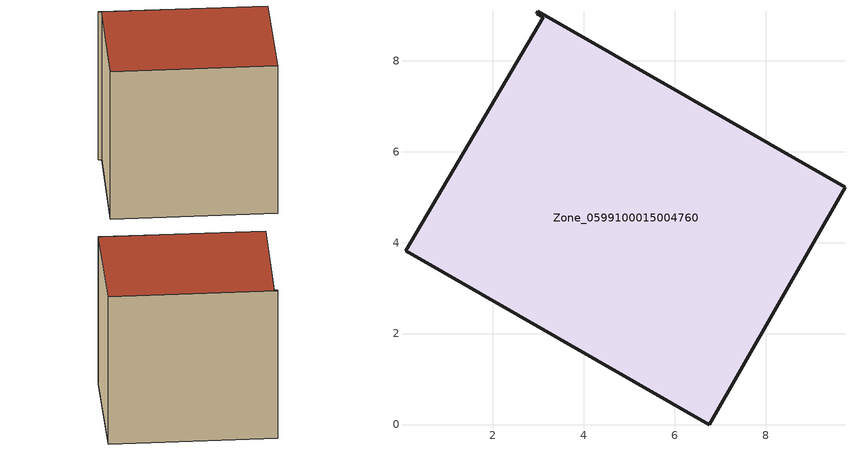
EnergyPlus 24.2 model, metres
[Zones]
Zone_0599100015004760
 floor ground (C_G): 0.08,3.82 3.1,8.95 2.96,9.04 2.99,9.08 9.74,5.21 6.76,0 z0.83
 wall outside (C_F): 6.76,0 9.74,5.21 2.99,9.08 2.96,9.04 3.1,8.95 0.08,3.82 6.76,0 z0.83:8.41
 roof outside (C_R): 3.1,8.95 0.08,3.82 6.76,0 9.74,5.21 2.99,9.08 2.96,9.04 z8.41
[BUILDING]
Pand.0599100015004760: North Axis=0; Terrain=City; Loads Convergence Tolerance Value=0.04; Temperature Convergence Tolerance Value=0.4; Solar Distribution=FullExterior; Maximum Number of Warmup Days=25; Minimum Number of Warmup Days=1
[Site:Location]
Rotterdam.The.Hague.AP_ZH_NLD Design_Conditions: Latitude=51.96; Longitude=4.45; Time Zone=1; Elevation=-4.5
[SITE:GROUNDTEMPERATURE:BUILDINGSURFACE]
18, 18, 18, 18, 18, 18, 18, 18, 18, 18, 18, 18
[MATERIAL] Thermal Absorptance=0.9; Solar Absorptance=0.7; Visible Absorptance=0.7
Name | Roughness | Thickness | Conductivity | Density | Specific Heat
G.TI.1946-1964 | MediumSmooth | 0.15 | 1 | 540 | 1210
F.TI.1946-1964 | Rough | 0.3 | 0.857143 | 1920 | 840
R.TI.1946-1964 | MediumRough | 0.2 | 0.277778 | 1500 | 1000
[CONSTRUCTION]
C_G: G.TI.1946-1964
C_F: F.TI.1946-1964
C_R: R.TI.1946-1964
[ZONE]
Zone_0599100015004760: Type=1; Multiplier=1; Ceiling Height=Autocalculate; Volume=Autocalculate; Floor Area=autocalculate; Part of Total Floor Area=Yes
[ZONEINFILTRATION:DESIGNFLOWRATE]
Infil_Zone_0599100015004760: Zone or ZoneList or Space or SpaceList=Zone_0599100015004760; Schedule=AlwaysOn; Design Flow Rate Calculation Method=Flow/Area; Flow Rate per Floor Area=0.003; Constant Term Coefficient=1; Temperature Term Coefficient=0; Velocity Term Coefficient=0; Velocity Squared Term Coefficient=0
[HVACTEMPLATE:ZONE:IDEALLOADSAIRSYSTEM]
Zone_0599100015004760: Maximum Heating Supply Air Temperature=50; Minimum Cooling Supply Air Temperature=13; Maximum Heating Supply Air Humidity Ratio=0.0156; Minimum Cooling Supply Air Humidity Ratio=0.0077; Heating Limit=NoLimit; Cooling Limit=NoLimit; Dehumidification Control Type=ConstantSensibleHeatRatio; Cooling Sensible Heat Ratio=0.7; Dehumidification Setpoint=60; Humidification Control Type=None; Humidification Setpoint=30; Outdoor Air Method=None; Outdoor Air Flow Rate per Person=0.00944; Outdoor Air Flow Rate per Zone Floor Area=0; Outdoor Air Flow Rate per Zone=0; Demand Controlled Ventilation Type=None; Outdoor Air Economizer Type=NoEconomizer; Heat Recovery Type=None; Sensible Heat Recovery Effectiveness=0.7; Latent Heat Recovery Effectiveness=0.65
[ZONECONTROL:THERMOSTAT]
ThermostatControl_Zone_0599100015004760: Zone or ZoneList=Zone_0599100015004760; Control Type Schedule=DualSetpointControlType; Control 1=Thermostat_Zone_0599100015004760; Temperature Difference Between Cutout And Setpoint=0
[THERMOSTATSETPOINT:DUALSETPOINT]
Thermostat_Zone_0599100015004760: Heating Setpoint Temperature Schedule=HeatingSetpoint_Zone_0599100015004760; Cooling Setpoint Temperature Schedule=CoolingSetpoint_Zone_0599100015004760
[SCHEDULE:COMPACT]
HeatingSetpoint_Zone_0599100015004760: Through: 12/31, For: AllDays, Until: 24:00, 21
CoolingSetpoint_Zone_0599100015004760: Through: 12/31, For: AllDays, Until: 24:00, 24
DualSetpointControlType: Through: 12/31, For: AllDays, Until: 24:00, 4
AlwaysOn: Through: 12/31, For: AllDays, Until: 24:00, 1
